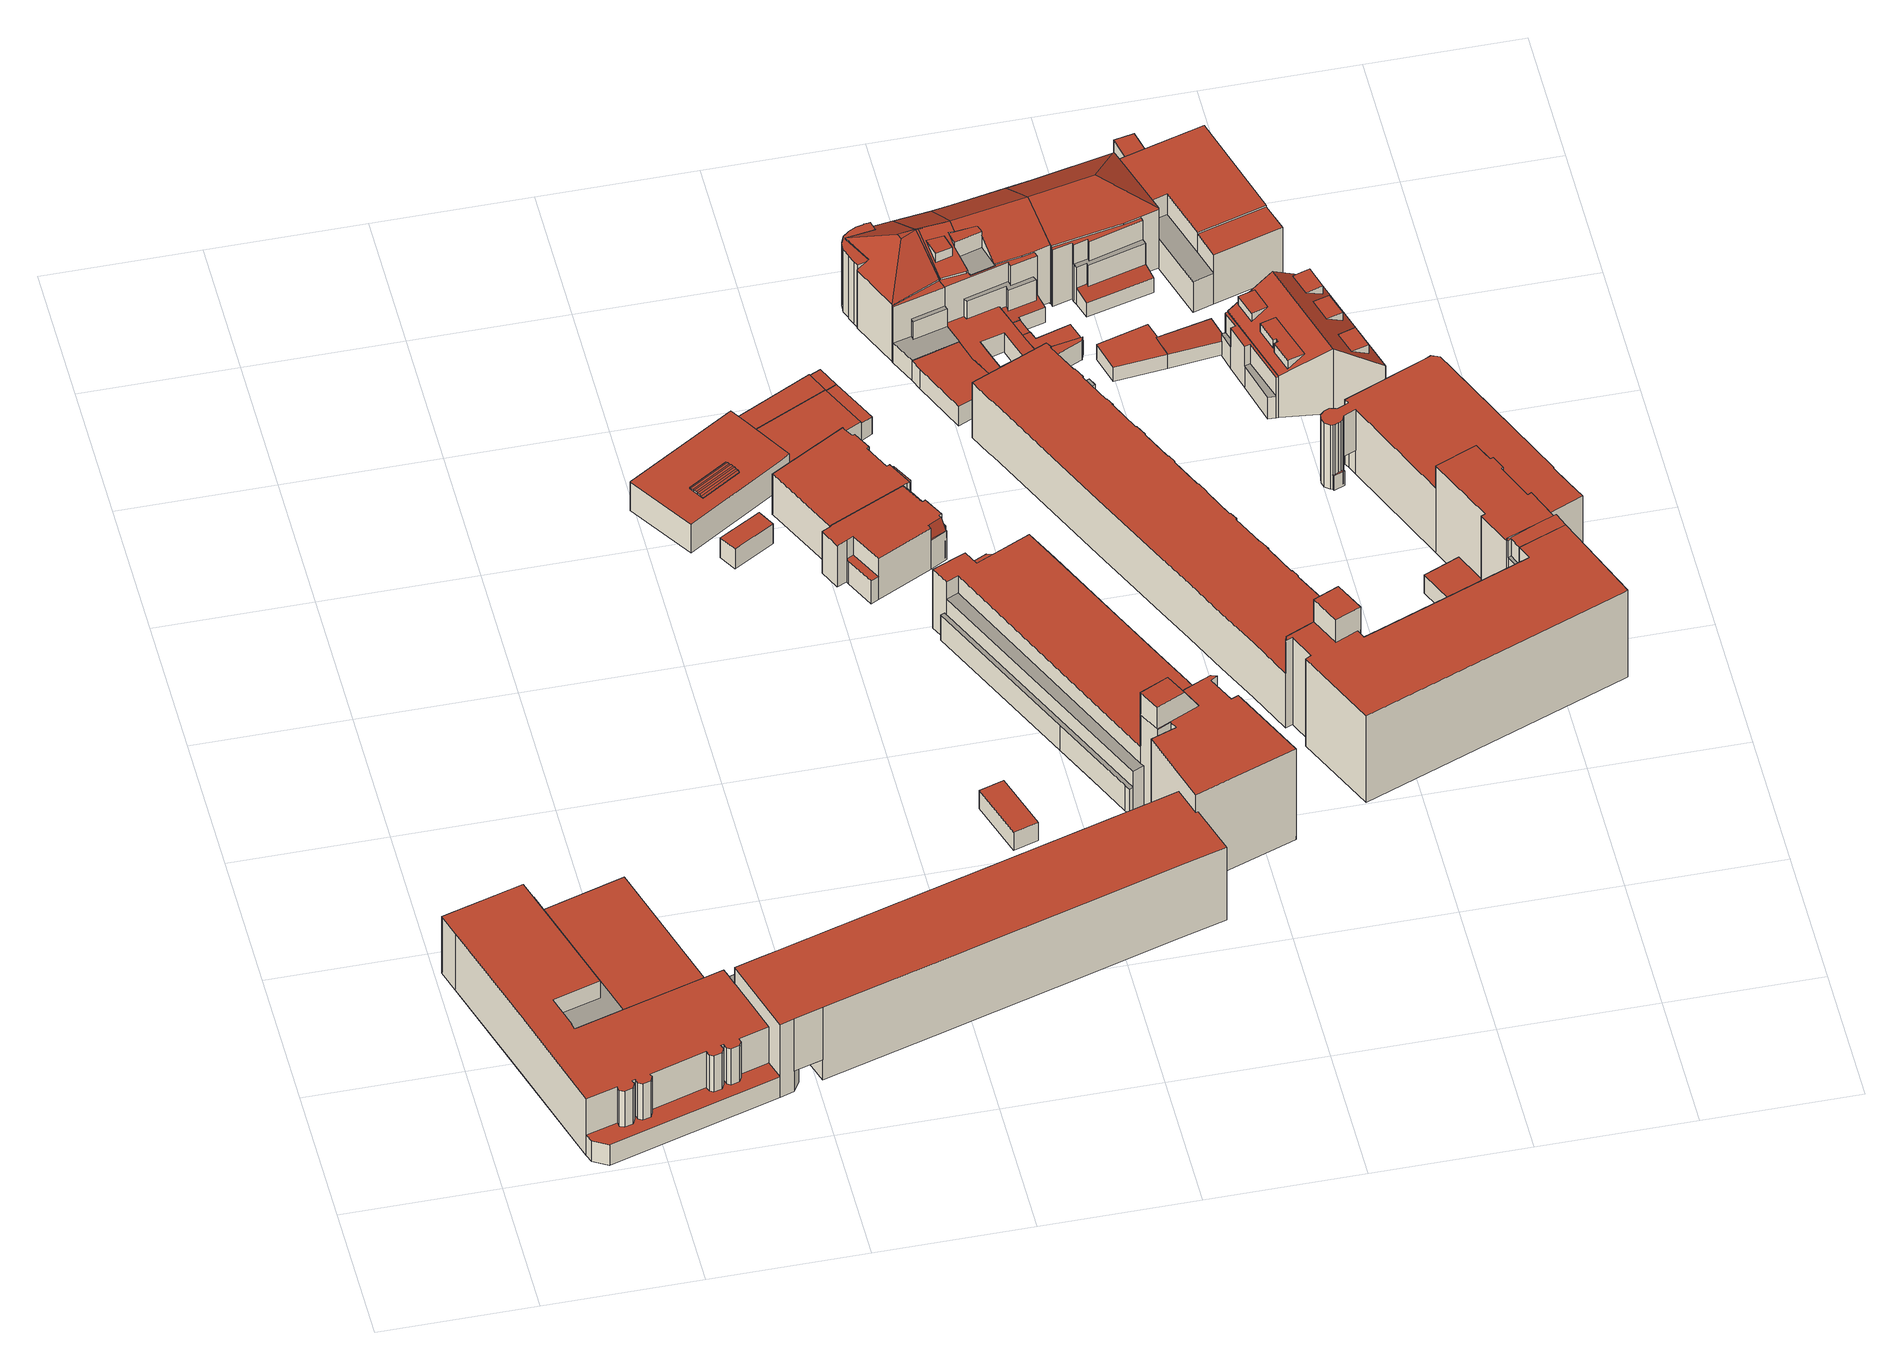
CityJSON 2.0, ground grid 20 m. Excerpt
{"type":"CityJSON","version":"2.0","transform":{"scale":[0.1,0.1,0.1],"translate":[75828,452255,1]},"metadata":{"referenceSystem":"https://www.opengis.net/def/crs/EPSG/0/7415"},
"CityObjects":{
"building1":{"type":"Building","attributes":{"Volume":22670.43,"Dakoppervlakte":2106,"Muuroppervlakte":4465.11,"Vloeroppervlakte":2370.93,"hoogte_Z_max_in_m_NAP":20.14,"GEB_DOEL":"winkelfunctie - woonfunctie","dateOfConstruction":"1984-01-01","measuredHeight":18.71},"geometry":[{"type":"MultiSurface","lod":"2","boundaries":[[[0,1,2,3,4,5,6,7,8,9,10,11]],[[12,13,14,15,16,17,18,19,20,21,22,23,24,25,26,27,28,29,30,31,32,33,34,35,36,37,38,39,40,41,42,43,44]],[[45,46,47,48,49]],[[50,51,52,53,54,55,56,57,58,59]],[[60,61,62,63,64,65]],[[66,67,68,69,70]],[[71,72,73,74,75,76,77,78,79]],[[80,81,82,83,84,85,86,87]],[[88,89,90,91,92,93,94,95,96,97,98,99]],[[100,101,102,103,104,105,106,107,108,109,110,111,112,113]],[[114,115,116,117,118,119,120,121,122,123,124,125,126,127,128,129,130,131,132,133,87,134,135,136,137,138,139,140,141,142,143,144,145,146,147,148,149,150]],[[151,152,153,154,155,156,157,158,159,160,161,162,163,164,165,166,167,168,169,170,171,172,173,174,175,176,177,178,179,180]],[[181,63,62,61]],[[182,183,184,185,186,187,188,189,190,191,192,193,194,195]],[[196,197,198,199,200,201,202]],[[203,204,205,206,207,208,209,210,211,212,213,214,215,216,217,218]],[[219,220,221,222]],[[223,224,222,221]],[[48,47,101,100]],[[103,102,101,47,32,31,30,29,28,27,106,105,104]],[[26,107,106,27]],[[225,7,48,100,113,168]],[[141,140,57,1,0]],[[141,0,11,142]],[[144,143,142,11,226,227,10,164,145]],[[164,10,9,165]],[[165,9,8,166]],[[228,225,168,167,166,8]],[[163,146,145,164]],[[146,163,162,147]],[[147,162,161,148]],[[161,160,149,148]],[[149,160,159,150]],[[150,159,158,114]],[[158,157,115,114]],[[115,157,156,116]],[[116,156,155,117]],[[155,154,118,117]],[[118,154,153,119]],[[152,120,119,153]],[[151,121,120,152]],[[121,151,180,122]],[[122,180,179,123]],[[123,179,178,124]],[[124,178,177,125]],[[125,177,176,126]],[[176,175,127,126]],[[127,175,174,128]],[[174,173,129,128]],[[173,172,130,129]],[[130,172,171,131]],[[170,132,131,171]],[[169,133,132,170]],[[61,3,2,181]],[[2,229,63,181]],[[57,56,64,230,1]],[[54,53,231,232,60]],[[229,230,64,63]],[[3,61,60,232]],[[55,54,60,65]],[[65,64,56,55]],[[135,134,53,52]],[[135,52,51,136]],[[136,51,50,137]],[[137,50,59,138]],[[139,138,59,58]],[[140,139,58,57]],[[13,184,183,199,14]],[[201,19,18,202]],[[196,202,18,17]],[[16,197,196,17]],[[15,198,197,16]],[[15,14,199,198]],[[182,195,201,200]],[[182,200,199,183]],[[210,209,208,25,24,23]],[[211,210,23,22]],[[22,21,212,211]],[[213,212,21,20]],[[214,213,20,233,189]],[[204,203,38,37]],[[37,36,205,204]],[[36,35,206,205]],[[68,67,75,41,40]],[[234,219,222,224,216]],[[219,234,218,220]],[[12,44,78,77]],[[79,235,236,237,72,71]],[[75,74,42,41]],[[72,237,43,42,74,73]],[[78,44,235,79]],[[66,76,75,67]],[[218,234,187,69,68,40,39,38,203]],[[217,223,221,220,218]],[[223,217,216,224]],[[34,238,92,91]],[[238,239,93,92]],[[239,240,94,93]],[[240,241,95,94]],[[95,241,33,46,96]],[[46,45,97,96]],[[5,4,98,97,45]],[[99,86,85,84,83,90,89,88]],[[66,185,184,13,12,77,76]],[[185,66,70,186]],[[186,70,69,187]],[[214,189,188,215]],[[188,187,234,216,215]],[[80,87,112,111,110,109,82,81]],[[87,133,169,168,113,112]],[[108,107,26,25,208,207]],[[109,108,207,206,35,34,91,90,83,82]],[[86,99,98,4,231,53,134,87]],[[45,49,6,5]],[[46,33,32,47]],[[49,48,7,6]],[[189,233,242,19,201,195,194,193]]],"semantics":{"surfaces":[{"type":"GroundSurface"},{"type":"OuterCeilingSurface"},{"type":"OuterFloorSurface"},{"type":"RoofSurface"},{"type":"WallSurface"}],"values":[0,0,1,2,2,2,2,2,2,3,3,3,3,3,3,3,3,3,4,4,4,4,4,4,4,4,4,4,4,4,4,4,4,4,4,4,4,4,4,4,4,4,4,4,4,4,4,4,4,4,4,4,4,4,4,4,4,4,4,4,4,4,4,4,4,4,4,4,4,4,4,4,4,4,4,4,4,4,4,4,4,4,4,4,4,4,4,4,4,4,4,4,4,4,4,4,4,4,4,4,4,4,4,4,4,4,4,4,4,4,4,4,4,4,4,4,4]}}]},
"building2":{"type":"Building","attributes":{"Volume":49.92,"Dakoppervlakte":15.51,"Muuroppervlakte":56,"Vloeroppervlakte":15.51,"hoogte_Z_max_in_m_NAP":4.57,"GEB_DOEL":"onbekend","dateOfConstruction":"1938-01-01","measuredHeight":3.22},"geometry":[{"type":"Solid","lod":"2","boundaries":[[[[243,244,245,246]],[[247,248,249,250]],[[245,248,247,246]],[[245,244,249,248]],[[243,250,249,244]],[[247,250,243,246]]]],"semantics":{"surfaces":[{"type":"GroundSurface"},{"type":"RoofSurface"},{"type":"WallSurface"}],"values":[[0,1,2,2,2,2]]}}]},
"building3":{"type":"Building","attributes":{"Volume":795.95,"Dakoppervlakte":166.27,"Muuroppervlakte":256.08,"Vloeroppervlakte":165.94,"hoogte_Z_max_in_m_NAP":7.2,"GEB_DOEL":"industriefunctie","dateOfConstruction":"1925-01-01","measuredHeight":5.09},"geometry":[{"type":"MultiSurface","lod":"2","boundaries":[[[251,252,253,254,255,256,257,258]],[[259,260,261,262,263,264,265,266],[267,268,269,270,271]],[[272,273,274,275]],[[275,274,276,277]],[[278,279,280,281]],[[279,282,283,280]],[[284,283,282,285]],[[285,273,272,284]],[[286,287,277,276]],[[287,286,288,289]],[[259,266,265,253,252,251]],[[263,262,261,257,256,255]],[[288,286,276,274,268,267]],[[288,267,271,289]],[[272,275,277,287,289,271,270,281,280,283,284]],[[281,270,269,278]],[[285,282,279,278,269,268,274,273]],[[255,254,253,265,263]],[[259,251,258,257,261,260]]],"semantics":{"surfaces":[{"type":"GroundSurface"},{"type":"RoofSurface"},{"type":"WallSurface"}],"values":[0,1,1,1,1,1,1,1,1,1,2,2,2,2,2,2,2,2,2]}}]},
"building4":{"type":"Building","attributes":{"Volume":80.49,"Dakoppervlakte":27.13,"Muuroppervlakte":67.93,"Vloeroppervlakte":27.13,"hoogte_Z_max_in_m_NAP":4.58,"GEB_DOEL":"onbekend","dateOfConstruction":"1984-01-01","measuredHeight":2.97},"geometry":[{"type":"Solid","lod":"2","boundaries":[[[[290,291,292,293]],[[294,295,296,297]],[[291,297,296,292]],[[291,290,294,297]],[[293,295,294,290]],[[293,292,296,295]]]],"semantics":{"surfaces":[{"type":"GroundSurface"},{"type":"RoofSurface"},{"type":"WallSurface"}],"values":[[0,1,2,2,2,2]]}}]},
"building5":{"type":"Building","attributes":{"Volume":916.66,"Dakoppervlakte":135.91,"Muuroppervlakte":329.82,"Vloeroppervlakte":135.91,"hoogte_Z_max_in_m_NAP":8.94,"GEB_DOEL":"woonfunctie","dateOfConstruction":"1938-01-01","measuredHeight":6.77},"geometry":[{"type":"Solid","lod":"2","boundaries":[[[[298,299,300,301,302,303,304,305,306,307,308,309,310,311,312,313,314,315]],[[316,317,318,319,320,321,322,323,324,325,326,327,328,329]],[[330,331,332,333]],[[334,335,336,337]],[[309,326,325,310]],[[309,308,327,326]],[[308,307,337,328,327]],[[304,303,316,329,336]],[[316,303,302,317]],[[298,315,320,319,332]],[[320,315,314,313,322,321]],[[312,323,322,313]],[[325,324,323,312,311,310]],[[301,300,330,333]],[[299,331,330,300]],[[298,332,331,299]],[[318,333,332,319]],[[307,306,334,337]],[[334,306,305,335]],[[305,304,336,335]],[[328,337,336,329]],[[302,301,333,318,317]]]],"semantics":{"surfaces":[{"type":"GroundSurface"},{"type":"RoofSurface"},{"type":"WallSurface"}],"values":[[0,1,1,1,2,2,2,2,2,2,2,2,2,2,2,2,2,2,2,2,2,2]]}}]},
"building6":{"type":"Building","attributes":{"Volume":628.9,"Dakoppervlakte":98.82,"Muuroppervlakte":277.23,"Vloeroppervlakte":95.41,"hoogte_Z_max_in_m_NAP":8.94,"GEB_DOEL":"woonfunctie","dateOfConstruction":"1938-01-01","measuredHeight":6.9},"geometry":[{"type":"Solid","lod":"2","boundaries":[[[[338,339,340,341,342,343,344,345,346,347,348,349,350,351,352,353]],[[354,355,356,357,358,359,360,361]],[[362,363,364,325,365,366,367,368,369,370,371,372,373,374,375]],[[373,372,376,377]],[[378,374,373,377]],[[379,380,381,378,377,376,382]],[[364,363,383,384,385]],[[386,387,388,389,390]],[[350,325,364,351]],[[350,349,365,325]],[[365,349,348,366]],[[366,348,347,367]],[[347,346,389,368,367]],[[370,387,343,342,382,371]],[[356,340,339,357]],[[339,338,358,357]],[[358,338,353,359]],[[356,355,380,379,341,340]],[[355,354,381,380]],[[351,364,385,352]],[[385,384,360,359,353,352]],[[382,376,372,371]],[[378,381,375,374]],[[354,361,383,362,375,381]],[[362,383,363]],[[360,384,383,361]],[[389,346,345,390]],[[345,344,386,390]],[[343,387,386,344]],[[389,388,369,368]],[[369,388,387,370]],[[342,341,379,382]]]],"semantics":{"surfaces":[{"type":"GroundSurface"},{"type":"OuterFloorSurface"},{"type":"RoofSurface"},{"type":"WallSurface"}],"values":[[0,1,2,2,2,2,2,2,3,3,3,3,3,3,3,3,3,3,3,3,3,3,3,3,3,3,3,3,3,3,3,3]]}}]},
"building7":{"type":"Building","attributes":{"Volume":126.57,"Dakoppervlakte":40.74,"Muuroppervlakte":103,"hoogte_Z_max_in_m_NAP":5.23,"measuredHeight":3.13},"geometry":[{"type":"Solid","lod":"2","boundaries":[[[[391,392,258,257,393,394]],[[395,396,397,398]],[[399,400,401,402]],[[398,257,258,395]],[[395,258,392,402,396]],[[257,398,397,401,393]],[[391,394,400,399]],[[394,393,401,400]],[[399,402,392,391]],[[396,402,401,397]]]],"semantics":{"surfaces":[{"type":"GroundSurface"},{"type":"RoofSurface"},{"type":"WallSurface"}],"values":[[0,1,1,2,2,2,2,2,2,2]]}}]},
"building8":{"type":"Building","attributes":{"Volume":281.45,"Dakoppervlakte":90.34,"Muuroppervlakte":124.88,"hoogte_Z_max_in_m_NAP":5.23,"measuredHeight":3.14},"geometry":[{"type":"Solid","lod":"2","boundaries":[[[[403,404,251,258,392,391,405,406]],[[396,395,407,408,409,410]],[[402,411,412,399]],[[411,410,409,408,404,403,406]],[[392,258,395,396,402]],[[395,258,251,407]],[[251,404,408,407]],[[412,405,391,399]],[[391,392,402,399]],[[412,411,406,405]],[[410,411,402,396]]]],"semantics":{"surfaces":[{"type":"GroundSurface"},{"type":"RoofSurface"},{"type":"WallSurface"}],"values":[[0,1,1,2,2,2,2,2,2,2,2]]}}]},
"building9":{"type":"Building","attributes":{"Volume":1331.15,"Dakoppervlakte":182.22,"Muuroppervlakte":553.4,"Vloeroppervlakte":191.98,"hoogte_Z_max_in_m_NAP":14.95,"GEB_DOEL":"bijeenkomstfunctie - winkelfunctie - woonfunctie","dateOfConstruction":"1933-01-01","measuredHeight":12.92},"geometry":[{"type":"Solid","lod":"2","boundaries":[[[[413,414,415,416,417,418,419,420,421,422,423,424,425,426,427,428,429,430,431,432,433,434,435,436,437,438,439,440,441,442,443,444,445,446,447,448,449]],[[450,451,452,453,454,455]],[[456,457,458,459]],[[460,461,462,463,464,465,466,467,468,469,470,471,472]],[[473,474,475,476,477,478,479,480]],[[481,482,483,484,485]],[[480,486,487,488,489,483,482,473]],[[482,481,490,473]],[[491,487,492,493,494,478,495,496,497,498,499,500,501,502,503,504,505,506]],[[507,508,509,510]],[[470,429,428,471]],[[428,427,472,471]],[[461,460,439,438]],[[438,437,462,461]],[[464,463,462,437,436,435]],[[432,467,466,465,464,435,434,433]],[[431,468,467,432]],[[431,430,469,468]],[[470,469,430,429]],[[484,483,442,441,507]],[[485,510,424,423,481]],[[474,422,421,475]],[[475,421,420,419,477,476]],[[443,489,488,444]],[[443,442,483,489]],[[423,422,474,490,481]],[[473,490,474]],[[419,418,496,495,477]],[[496,418,417,497]],[[497,417,416,498]],[[415,414,500,499]],[[414,413,501,500]],[[449,502,501,413]],[[502,449,448,503]],[[448,447,504,503]],[[504,447,446,505]],[[446,445,506,505]],[[445,444,488,491,506]],[[494,479,478]],[[479,494,493,480]],[[480,493,492,486]],[[486,492,487]],[[488,487,491]],[[477,495,478]],[[440,439,460,450,455]],[[451,472,427,426,425,511,452]],[[509,458,511,425,424,510]],[[508,507,441,440,455]],[[452,511,458,457]],[[459,454,453,456]],[[456,453,452,457]],[[509,508,455,454,459,458]],[[484,507,510,485]],[[460,472,451,450]],[[416,415,499,498]]]],"semantics":{"surfaces":[{"type":"GroundSurface"},{"type":"OuterFloorSurface"},{"type":"RoofSurface"},{"type":"WallSurface"}],"values":[[0,1,1,2,2,2,2,2,2,2,3,3,3,3,3,3,3,3,3,3,3,3,3,3,3,3,3,3,3,3,3,3,3,3,3,3,3,3,3,3,3,3,3,3,3,3,3,3,3,3,3,3,3,3,3]]}}]},
"building10":{"type":"Building","attributes":{"Volume":2124.62,"Dakoppervlakte":253.97,"Muuroppervlakte":698.05,"Vloeroppervlakte":267.15,"hoogte_Z_max_in_m_NAP":14.95,"GEB_DOEL":"woonfunctie","dateOfConstruction":"1933-01-01","measuredHeight":13},"children":["building10-1"],"geometry":[{"type":"Solid","lod":"2","boundaries":[[[[512,430,429,513,428,425,424,423,422,421,514,515,516,517,518,519,520,521,522,523,524,525,526,527,431],[528,529,530,531,532,533]],[[534,535,536,537,538,539,540,541]],[[542,543,475,474,544]],[[542,545,546,547,548,549,550,551,552]],[[542,552,553,554,543]],[[555,470,469,556,557,558,559,560,561,562,471],[563,564,565,566,567,568]],[[569,570,571,572,573,574,575]],[[576,490,481]],[[577,578,545,542,576,579,580,581,582],[583,584,585,586]],[[485,579,576,481]],[[587,588,577,589,590,546]],[[591,592,593,594,595,596,597,598,599,600]],[[601,602,603,604]],[[510,509,605,606,607,608,609,610,611,612,613,614,615,616]],[[617,618,619,620,621,622]],[[475,543,514,421]],[[421,422,474,475]],[[519,518,551,550,609]],[[553,552,551,518,517,516]],[[515,554,553,516]],[[543,554,515,514]],[[470,429,430,469]],[[430,512,575,556,469]],[[562,425,428,471]],[[555,471,428,513,429,470]],[[565,564,563,532,531,530]],[[530,529,566,565]],[[533,568,567,566,529,528]],[[532,563,568,533]],[[572,571,526,525]],[[573,572,525,524,604]],[[569,575,512,431]],[[569,431,527,570]],[[570,527,526,571]],[[485,481,423,424,510]],[[490,474,422,423,481]],[[589,582,620,619,547,590]],[[523,522,596,595,601]],[[522,521,597,596]],[[598,597,521,520]],[[604,524,523,601]],[[602,601,595,594]],[[510,424,425,562,509]],[[606,539,538,607]],[[600,536,535,591]],[[536,600,599,537]],[[535,534,592,591]],[[598,608,607,538,537,599]],[[617,612,611,618]],[[617,622,613,612]],[[485,510,616,579]],[[580,579,616,615]],[[615,614,621,581,580]],[[582,581,621,620]],[[588,578,577]],[[588,587,545,578]],[[614,613,622,621]],[[582,589,577]],[[603,574,573,604]],[[594,593,558,557,556,575,574,603,602]],[[605,509,562,561,560,540,539,606]],[[540,560,559,541]],[[534,541,559,558,593,592]],[[545,587,546]],[[548,547,619,618]],[[549,548,618,611,610]],[[550,549,610,609]],[[576,542,544,474,490]],[[547,546,590]],[[520,519,609,608,598]],[[623,583,586,624]],[[584,623,624,585]],[[584,583,623]],[[624,586,585]]]],"semantics":{"surfaces":[{"type":"GroundSurface"},{"type":"OuterFloorSurface"},{"type":"RoofSurface"},{"type":"WallSurface"}],"values":[[0,1,2,2,2,2,2,2,2,2,2,2,2,2,1,3,3,3,3,3,3,3,3,3,3,3,3,3,3,3,3,3,3,3,3,3,3,3,3,3,3,3,3,3,3,3,3,3,3,3,3,3,3,3,3,3,3,3,3,3,3,3,3,3,3,3,3,3,3,3,2,3,3,3]]}}]},
"building10-1":{"type":"BuildingInstallation","attributes":{"relationToConstruction":"outside"},"parents":["building10"],"geometry":[{"type":"MultiSurface","lod":"2","boundaries":[[[623,583,586,624]],[[584,623,624,585]],[[584,583,623]],[[624,586,585]]],"semantics":{"surfaces":[{"type":"RoofSurface"},{"type":"WallSurface"}],"values":[0,1,1,1]}}]},
"building11":{"type":"Building","attributes":{"Volume":14029.34,"Dakoppervlakte":1128.55,"Muuroppervlakte":2915.26,"Vloeroppervlakte":1302.16,"hoogte_Z_max_in_m_NAP":20.25,"GEB_DOEL":"bijeenkomstfunctie,winkelfunctie - winkelfunctie - woonfunctie","dateOfConstruction":"1984-01-01","measuredHeight":18.29},"geometry":[{"type":"MultiSurface","lod":"2","boundaries":[[[625,626,627,628,629,630,631,632,633,634,635,636,637,638,639,640,641,642,643,644,645,646,647,648,649,650,651,652,653,654,655,656,657,658,659,660,661,662,663,664,665,666]],[[667,668,669,670,671,672,673]],[[674,675,676,677]],[[678,679,680,681,682,683,684,685,686,687,688,689,690,691,692,693,694,695,696,697,698,699,700,701,702,703,704,705,706,707,708,709,710,711,712,713,714,715,716,717,718,719,720,721,722,723,724,725,726,727,728]],[[729,730,731,732]],[[733,734,735,736,737,738,739,740,741,742,743]],[[744,745,746,747,748,749,750,751,752,753,754,755,756,757,758,759,760,761,762,763,764,765,766,767,768,769,770,771,772,773,774,775,776,777,778,779,780,781,782,783,784,785,786,787,788,789,790,791,792,793,794,795,796,797,798]],[[799,800,801,802,803,804,805,806,807,808,809,810,811,812,813,814,815]],[[816,817,818,819]],[[820,821,822,823]],[[775,774,710,629,628]],[[811,647,646,812]],[[661,660,801,800,784]],[[660,659,802,801]],[[659,658,803,802]],[[803,658,657,804]],[[806,805,804,657,656,655]],[[806,655,654,807]],[[654,653,673,808,807]],[[648,647,811,810,671]],[[653,652,667,673]],[[652,651,675,668,667]],[[671,670,677,649,648]],[[676,675,651,650]],[[649,677,676,650]],[[668,675,674,669]],[[670,669,674,677]],[[808,673,672,809]],[[810,809,672,671]],[[710,709,818,630,629]],[[644,643,742,702,701]],[[707,706,738,634,633,731]],[[632,631,817,816,732]],[[630,818,817,631]],[[731,633,632,732]],[[816,819,729,732]],[[731,730,708,707]],[[818,709,708,730,729,819]],[[814,823,822,824]],[[820,813,812,646,645,825,821]],[[821,825,824,822]],[[742,643,642,743]],[[743,642,641,733]],[[733,641,640,734]],[[826,736,638,637,636,635,737,827]],[[737,635,634,738]],[[734,640,639,638,736,735]],[[702,742,741,703]],[[704,740,739,705]],[[706,705,739,738]],[[814,813,820,823]],[[788,700,699,789]],[[789,699,698,790]],[[791,790,698,697]],[[697,696,792,791]],[[696,695,793,792]],[[793,695,694,794]],[[794,694,693,795]],[[796,795,693,692]],[[692,691,797,796]],[[797,691,690,798]],[[798,690,689,744]],[[689,688,745,744]],[[745,688,687,746]],[[687,686,747,746]],[[747,686,685,748]],[[685,684,749,748]],[[683,750,749,684]],[[683,682,751,750]],[[751,682,681,752]],[[752,681,680,753]],[[753,680,679,754]],[[679,678,755,754]],[[728,756,755,678]],[[728,727,757,756]],[[757,727,726,758]],[[758,726,725,759]],[[725,724,760,759]],[[760,724,723,761]],[[761,723,722,762]],[[762,722,721,763]],[[763,721,720,764]],[[720,719,765,764]],[[718,766,765,719]],[[718,717,767,766]],[[767,717,716,768]],[[769,768,716,715]],[[715,714,770,769]],[[771,770,714,713]],[[713,712,772,771]],[[773,772,712,711]],[[710,774,773,711]],[[785,799,815,786]],[[784,800,799,785]],[[701,700,788,787,824,825,645,644]],[[786,815,814,824,787]],[[703,741,740,704]],[[782,781,780,779,778,777,776,775,628,627,626,625,666,665,664,663,662,661,784,783]]],"semantics":{"surfaces":[{"type":"GroundSurface"},{"type":"OuterFloorSurface"},{"type":"RoofSurface"},{"type":"WallSurface"}],"values":[0,1,1,1,1,1,2,2,2,2,3,3,3,3,3,3,3,3,3,3,3,3,3,3,3,3,3,3,3,3,3,3,3,3,3,3,3,3,3,3,3,3,3,3,3,3,3,3,3,3,3,3,3,3,3,3,3,3,3,3,3,3,3,3,3,3,3,3,3,3,3,3,3,3,3,3,3,3,3,3,3,3,3,3,3,3,3,3,3,3,3,3,3,3,3,3,3,3]}}]},
"building12":{"type":"Building","attributes":{"Volume":1876.51,"Dakoppervlakte":209.27,"Muuroppervlakte":533.03,"Vloeroppervlakte":187.53,"hoogte_Z_max_in_m_NAP":14.96,"GEB_DOEL":"woonfunctie","dateOfConstruction":"1933-01-01","measuredHeight":13.04},"geometry":[{"type":"Solid","lod":"2","boundaries":[[[[828,829,830,831,832,833,834,835,836,837,838,839,840,841,842,843,844,845,846]],[[847,848,849,850,851,852,853,854]],[[855,856,857,858,859]],[[860,861,857,856,552,551,862,863]],[[553,552,856,855,864]],[[865,866,867,868,869,870]],[[871,872,873,874,875,876,877,878,879]],[[833,832,864,855]],[[832,831,553,864]],[[551,552,553,831,830,829]],[[829,828,878,862,551]],[[860,876,838,837,861]],[[861,837,836,835,858,857]],[[858,835,834,859]],[[833,855,859,834]],[[842,841,866,865]],[[870,843,842,865]],[[845,844,847,872,871]],[[876,875,852,839,838]],[[828,846,879,878]],[[845,871,879,846]],[[851,867,840,839,852]],[[848,847,844,843,870]],[[854,873,872,847]],[[873,854,853,874]],[[875,874,853,852]],[[849,848,870,869]],[[869,868,850,849]],[[868,867,851,850]],[[863,862,878,877]],[[860,863,877,876]],[[866,841,840,867]]]],"semantics":{"surfaces":[{"type":"GroundSurface"},{"type":"OuterFloorSurface"},{"type":"RoofSurface"},{"type":"WallSurface"}],"values":[[0,1,2,2,2,2,2,3,3,3,3,3,3,3,3,3,3,3,3,3,3,3,3,3,3,3,3,3,3,3,3,3]]}}]},
"building13":{"type":"Building","attributes":{"Volume":134.7,"Dakoppervlakte":56.39,"Muuroppervlakte":91.85,"Vloeroppervlakte":56.26,"hoogte_Z_max_in_m_NAP":4.44,"GEB_DOEL":"onbekend","dateOfConstruction":"1933-01-01","measuredHeight":2.54},"geometry":[{"type":"Solid","lod":"2","boundaries":[[[[880,881,882,883,884,885,886,887]],[[888,889,890,891,892,893]],[[890,894,895,896,897,898]],[[888,881,880,889]],[[892,883,882,893]],[[888,893,882,881]],[[887,886,894,890]],[[886,885,895,894]],[[895,885,884,896]],[[884,883,897,896]],[[883,892,897]],[[891,898,897,892]],[[898,891,890]],[[880,887,890,889]]]],"semantics":{"surfaces":[{"type":"GroundSurface"},{"type":"RoofSurface"},{"type":"WallSurface"}],"values":[[0,1,1,2,2,2,2,2,2,2,2,2,2,2]]}}]},
"building14":{"type":"Building","attributes":{"Volume":25.32,"Dakoppervlakte":9.2,"Muuroppervlakte":33.73,"Vloeroppervlakte":9.2,"hoogte_Z_max_in_m_NAP":4.45,"GEB_DOEL":"winkelfunctie","dateOfConstruction":"2006-01-01","measuredHeight":2.75},"geometry":[{"type":"Solid","lod":"2","boundaries":[[[[899,900,901,902]],[[903,904,905,906]],[[899,902,906,905]],[[901,903,906,902]],[[900,904,903,901]],[[900,899,905,904]]]],"semantics":{"surfaces":[{"type":"GroundSurface"},{"type":"RoofSurface"},{"type":"WallSurface"}],"values":[[0,1,2,2,2,2]]}}]},
"building15":{"type":"Building","attributes":{"Volume":1622.03,"Dakoppervlakte":157.96,"Muuroppervlakte":434.19,"Vloeroppervlakte":185.02,"hoogte_Z_max_in_m_NAP":12.51,"GEB_DOEL":"industriefunctie - woonfunctie","dateOfConstruction":"1933-01-01","measuredHeight":10.68},"children":["building15-1","building15-2","building15-3","building15-4","building15-5"],"geometry":[{"type":"Solid","lod":"2","boundaries":[[[[907,908,909,910,911,912,913,914,915,916,917,918,919]],[[920,921,922,923],[924,925,926,927],[928,929,930,931],[932,933,934,935]],[[923,922,936,937],[938,939,940,941,942,943,944,945,946],[947,948,949,950]],[[951,952,953,954,955,956,957,958,959]],[[960,961,962,963]],[[964,965,966,967]],[[911,910,923,937,952]],[[957,965,915,914,962,958]],[[952,951,960,912,911]],[[918,917,967,955,954]],[[965,964,916,915]],[[964,967,917,916]],[[956,966,965,957]],[[953,936,922,921,908,907,919]],[[962,914,913,963]],[[912,960,963,913]],[[962,961,959,958]],[[959,961,960,951]],[[936,953,952,937]],[[920,909,908,921]],[[910,909,920,923]],[[956,955,967,966]],[[953,919,918,954]],[[925,924,968,969]],[[968,924,927]],[[968,927,926,969]],[[969,926,925]],[[928,931,970,971]],[[970,930,929,971]],[[929,928,971]],[[970,931,930]],[[972,933,932,973]],[[973,935,934,972]],[[934,933,972]],[[973,932,935]],[[974,946,945,944,975,976,977,978,979]],[[977,941,940,978]],[[939,979,978,940]],[[979,939,938,974]],[[974,938,946]],[[944,943,975]],[[975,943,942,976]],[[977,976,942,941]],[[947,950,980,981]],[[950,949,980]],[[981,980,949,948]],[[981,948,947]]]],"semantics":{"surfaces":[{"type":"GroundSurface"},{"type":"RoofSurface"},{"type":"OuterFloorSurface"},{"type":"WallSurface"}],"values":[[0,1,1,1,2,2,3,3,3,3,3,3,3,3,3,3,3,3,3,3,3,3,3,1,3,3,3,1,3,3,3,1,3,3,3,1,3,3,3,3,3,3,3,1,3,3,3]]}}]},
"building15-1":{"type":"BuildingInstallation","attributes":{"relationToConstruction":"outside"},"parents":["building15"],"geometry":[{"type":"MultiSurface","lod":"2","boundaries":[[[925,924,968,969]],[[968,924,927]],[[968,927,926,969]],[[969,926,925]]],"semantics":{"surfaces":[{"type":"RoofSurface"},{"type":"WallSurface"}],"values":[0,1,1,1]}}]},
"building15-2":{"type":"BuildingInstallation","attributes":{"relationToConstruction":"outside"},"parents":["building15"],"geometry":[{"type":"MultiSurface","lod":"2","boundaries":[[[928,931,970,971]],[[970,930,929,971]],[[929,928,971]],[[970,931,930]]],"semantics":{"surfaces":[{"type":"RoofSurface"},{"type":"WallSurface"}],"values":[0,1,1,1]}}]},
"building15-3":{"type":"BuildingInstallation","attributes":{"relationToConstruction":"outside"},"parents":["building15"],"geometry":[{"type":"MultiSurface","lod":"2","boundaries":[[[972,933,932,973]],[[973,935,934,972]],[[934,933,972]],[[973,932,935]]],"semantics":{"surfaces":[{"type":"RoofSurface"},{"type":"WallSurface"}],"values":[0,1,1,1]}}]},
"building15-4":{"type":"BuildingInstallation","attributes":{"relationToConstruction":"outside"},"parents":["building15"],"geometry":[{"type":"MultiSurface","lod":"2","boundaries":[[[974,946,945,944,975,976,977,978,979]],[[977,941,940,978]],[[939,979,978,940]],[[979,939,938,974]],[[974,938,946]],[[944,943,975]],[[975,943,942,976]],[[977,976,942,941]]],"semantics":{"surfaces":[{"type":"RoofSurface"},{"type":"WallSurface"}],"values":[0,1,1,1,1,1,1,1]}}]},
"building15-5":{"type":"BuildingInstallation","attributes":{"relationToConstruction":"outside"},"parents":["building15"],"geometry":[{"type":"MultiSurface","lod":"2","boundaries":[[[947,950,980,981]],[[950,949,980]],[[981,980,949,948]],[[981,948,947]]],"semantics":{"surfaces":[{"type":"RoofSurface"},{"type":"WallSurface"}],"values":[0,1,1,1]}}]},
"building16":{"type":"Building","attributes":{"Volume":1831.46,"Dakoppervlakte":198.45,"Muuroppervlakte":525.48,"Vloeroppervlakte":229.34,"hoogte_Z_max_in_m_NAP":10.33,"GEB_DOEL":"industriefunctie - woonfunctie","dateOfConstruction":"1933-01-01","measuredHeight":8.5},"geometry":[{"type":"Solid","lod":"2","boundaries":[[[[982,983,984,985,986,987,988,989]],[[990,991,992,993,994,995]],[[996,997,998,999,1000,1001]],[[1002,1003,1004,1005]],[[987,1000,999,1003,988]],[[986,985,990,996,1001]],[[1002,1005,993,982,989]],[[1003,1002,989,988]],[[985,984,991,990]],[[984,983,992,991]],[[993,992,983,982]],[[1005,1004,994,993]],[[995,997,996,990]],[[998,997,995,994,1004]],[[999,998,1004,1003]],[[1000,987,986,1001]]]],"semantics":{"surfaces":[{"type":"GroundSurface"},{"type":"OuterFloorSurface"},{"type":"RoofSurface"},{"type":"WallSurface"}],"values":[[0,1,2,2,3,3,3,3,3,3,3,3,3,3,3,3]]}}]},
"building17":{"type":"Building","attributes":{"Volume":5270.44,"Dakoppervlakte":495.14,"Muuroppervlakte":1362.45,"Vloeroppervlakte":488.19,"hoogte_Z_max_in_m_NAP":16.52,"GEB_DOEL":"kantoorfunctie","dateOfConstruction":"1985-01-01","measuredHeight":14.74},"geometry":[{"type":"Solid","lod":"2","boundaries":[[[[1006,1007,1008,1009,1010,1011,1012,1013,1014,1015,1016,1017,1018,1019,1020,1021,1022,1023,1024,1025,1026,1027,1028]],[[1029,1030,1031,1032,1033,1034,1035,1036,1037,1038,1039,1040,1041,1042,1043]],[[1044,1045,1046,1047,1048,1049]],[[1050,1051,1052,1053,1054,1055]],[[667,673,1056,1057]],[[1058,1059,1060,1061,1062,1063,1064,1065,1066,1067,1068,1069,1070,1071,1072,1073,1074,1075,1076,1077,1078,1079,1080,1081,1082,1083,1084,1085,1086,1087,1088,1089,1090,1091]],[[1092,1093,1094]],[[1095,1096,1097,1098,1099,1100,1101]],[[1102,1103,1104,1105,1106,1107,1108,1109,1110,1111,1112,1113,1114]],[[808,807,1115,1116,1117,1118]],[[1119,1120,1121,1122,1123]],[[1124,1125,1126,1127,1128,1129]],[[1045,1044,1079,1078]],[[1035,1034,1080,1079,1044]],[[1080,1034,1033,1081]],[[1082,1081,1033,1032]],[[1032,1031,1083,1082]],[[1031,1030,1084,1083]],[[1085,1084,1030,1029]],[[1085,1029,1043,1086]],[[1043,1042,1099,1087,1086]],[[1091,1095,1039,1038,1047,1058]],[[1047,1046,1059,1058]],[[1046,1015,1014,1060,1059]],[[1024,1023,1070,1069]],[[1022,1071,1070,1023]],[[1022,1021,1072,1071]],[[1078,1077,1017,1016,1045]],[[1051,1093,1092,1052]],[[1051,1050,1094,1093]],[[1074,1092,1094,1075]],[[1042,1041,1100,1099]],[[1041,1040,1101,1100]],[[1101,1040,1039,1095]],[[1099,1098,1088,1087]],[[1098,1097,1089,1088]],[[1089,1097,1096,1090]],[[1060,1014,1013,1129,1128,1108,1107]],[[807,808,673,1006,1028]],[[1028,1027,1123,1115,807]],[[1009,1008,1057,1117,1116,1111]],[[1057,1008,1007,667]],[[1007,1006,673,667]],[[1057,1056,1118,1117]],[[808,1118,1056,673]],[[1123,1027,1026,1119]],[[1119,1026,1025,1120]],[[1116,1115,1123,1122,1112,1111]],[[1012,1011,1125,1124]],[[1125,1011,1010,1126]],[[1124,1129,1013,1012]],[[1109,1127,1126,1010,1009,1111,1110]],[[1109,1108,1128,1127]],[[1121,1120,1025,1024,1069,1068]],[[1067,1066,1114,1113]],[[1114,1066,1065,1102]],[[1065,1064,1103,1102]],[[1103,1064,1063,1104]],[[1104,1063,1062,1105]],[[1105,1062,1061,1106]],[[1060,1107,1106,1061]],[[1067,1113,1112,1122,1121,1068]],[[1046,1045,1016,1015]],[[1035,1044,1049,1036]],[[1049,1048,1037,1036]],[[1038,1037,1048,1047]],[[1055,1054,1019,1018]],[[1053,1020,1019,1054]],[[1053,1052,1092,1074,1073,1072,1021,1020]],[[1077,1076,1075,1094,1050,1055,1018,1017]],[[1096,1095,1091,1090]]]],"semantics":{"surfaces":[{"type":"GroundSurface"},{"type":"OuterCeilingSurface"},{"type":"OuterFloorSurface"},{"type":"RoofSurface"},{"type":"WallSurface"}],"values":[[0,0,1,1,2,3,3,3,3,3,3,3,4,4,4,4,4,4,4,4,4,4,4,4,4,4,4,4,4,4,4,4,4,4,4,4,4,4,4,4,4,4,4,4,4,4,4,4,4,4,4,4,4,4,4,4,4,4,4,4,4,4,4,4,4,4,4,4,4,4,4]]}}]}
},
"vertices":[
[9,365,4],[114,396,4],[245,435,4],[308,224,4],[315,200,4],[344,209,4],[379,95,4],[370,81,4],[131,9,4],[112,20,4],[108,31,4],[18,334,4],[709,777,4],[699,797,4],[743,816,4],[740,822,4],[751,853,4],[780,867,4],[810,856,4],[823,829,4],[975,497,4],[966,493,4],[983,457,4],[992,461,4],[995,455,4],[1039,359,4],[910,313,4],[930,247,4],[870,230,4],[747,193,4],[631,158,4],[576,142,4],[407,92,4],[369,216,4],[889,371,4],[876,413,4],[909,425,4],[905,435,4],[887,426,4],[887,428,4],[876,451,4],[862,445,4],[857,443,4],[855,447,4],[704,775,4],[344,209,38],[369,216,38],[407,92,38],[370,81,38],[379,95,38],[119,157,70],[118,157,70],[120,148,70],[313,205,70],[310,218,70],[192,184,70],[128,400,70],[114,396,70],[167,219,70],[106,201,70],[310,218,43],[308,224,43],[196,191,43],[133,401,43],[128,400,43],[192,184,43],[711,773,73],[862,445,73],[876,451,73],[873,456,73],[726,780,73],[827,508,46],[853,451,46],[855,447,46],[857,443,46],[862,445,46],[711,773,46],[709,777,46],[704,775,46],[801,565,46],[350,189,98],[375,196,98],[895,350,98],[891,364,98],[371,209,98],[346,202,98],[317,193,98],[321,180,98],[346,202,43],[371,209,43],[891,364,43],[889,371,43],[876,367,43],[833,354,43],[594,283,43],[481,250,43],[369,216,43],[344,209,43],[315,200,43],[317,193,43],[370,81,125],[407,92,125],[576,142,125],[631,158,125],[747,193,125],[870,230,125],[930,247,125],[910,313,125],[907,311,125],[895,350,125],[375,196,125],[350,189,125],[321,180,125],[352,75,125],[167,49,98],[171,50,98],[173,44,98],[178,41,98],[189,44,98],[192,51,98],[190,55,98],[263,77,98],[265,71,98],[270,68,98],[281,71,98],[284,77,98],[282,83,98],[286,84,98],[288,78,98],[293,75,98],[304,78,98],[307,84,98],[305,89,98],[344,101,98],[313,205,98],[120,148,98],[118,157,98],[119,157,98],[106,201,98],[167,219,98],[114,396,98],[9,365,98],[18,334,98],[20,328,98],[64,180,98],[108,31,98],[148,43,98],[149,37,98],[155,34,98],[166,37,98],[169,44,98],[263,77,38],[190,55,38],[192,51,38],[189,44,38],[178,41,38],[173,44,38],[171,50,38],[167,49,38],[169,44,38],[166,37,38],[155,34,38],[149,37,38],[148,43,38],[108,31,38],[112,20,38],[131,9,38],[181,24,38],[352,75,38],[344,101,38],[305,89,38],[307,84,38],[304,78,38],[293,75,38],[288,78,38],[286,84,38],[282,83,38],[284,77,38],[281,71,38],[270,68,38],[265,71,38],[245,435,43],[752,796,101],[743,816,101],[699,797,101],[711,773,101],[726,780,101],[873,456,101],[968,501,101],[975,498,101],[972,505,101],[946,562,101],[919,619,101],[894,674,101],[844,784,101],[823,829,101],[780,867,41],[751,853,41],[740,822,41],[743,816,41],[752,796,41],[823,829,41],[810,856,41],[887,426,155],[905,435,155],[909,425,155],[876,413,155],[907,311,155],[1039,359,155],[995,455,155],[992,461,155],[983,457,155],[966,493,155],[975,497,155],[975,498,155],[968,501,155],[929,483,155],[943,454,155],[887,428,155],[873,456,191],[887,428,191],[924,445,191],[910,474,191],[943,454,156],[929,483,156],[352,75,4],[20,328,4],[64,180,4],[181,24,4],[133,401,4],[128,400,4],[313,205,4],[310,218,4],[975,498,4],[873,456,155],[801,565,4],[827,508,4],[853,451,4],[876,367,4],[833,354,4],[594,283,4],[481,250,4],[972,505,4],
[494,945,3],[481,967,3],[535,998,3],[547,976,3],[547,976,36],[535,998,36],[481,967,36],[494,945,36],
[586,1063,11],[573,1054,11],[448,974,11],[423,1013,11],[393,1059,11],[395,1060,11],[535,1148,11],[550,1123,11],[586,1063,59],[550,1123,59],[535,1148,59],[395,1060,59],[393,1059,59],[423,1013,59],[448,974,59],[573,1054,59],[510,1065,59],[515,1058,59],[522,1045,59],[471,1013,59],[459,1033,59],[465,1023,62],[516,1055,62],[515,1058,62],[463,1025,62],[513,1060,61],[462,1028,61],[522,1045,60],[521,1048,61],[469,1015,61],[471,1013,60],[519,1050,61],[468,1018,61],[466,1020,62],[518,1053,62],[512,1063,61],[460,1030,61],[510,1065,60],[459,1033,60],
[710,413,6],[686,490,6],[718,500,6],[742,423,6],[710,413,36],[742,423,36],[718,500,36],[686,490,36],
[664,1058,12],[666,1059,12],[678,1035,12],[676,1034,12],[673,1032,12],[689,998,12],[693,1000,12],[699,1003,12],[713,976,12],[707,972,12],[710,966,12],[706,965,12],[602,916,12],[556,1013,12],[555,1015,12],[653,1072,12],[654,1069,12],[661,1057,12],[689,998,79],[673,1032,79],[676,1034,79],[664,1058,79],[661,1057,79],[654,1069,79],[653,1072,79],[555,1015,79],[556,1013,79],[602,916,79],[706,965,79],[710,966,79],[707,972,79],[693,1000,79],[678,1035,40],[666,1059,40],[664,1058,40],[676,1034,40],[713,976,72],[699,1003,72],[693,1000,72],[707,972,72],
[733,934,10],[742,916,10],[738,901,10],[739,898,10],[717,886,10],[646,851,10],[636,846,10],[617,885,10],[616,888,10],[603,882,10],[591,909,10],[603,915,10],[602,916,10],[701,962,10],[706,965,10],[719,939,10],[735,906,48],[735,907,48],[738,901,48],[742,916,48],[733,934,48],[719,939,48],[722,933,48],[721,933,48],[721,933,79],[717,931,79],[701,962,79],[603,915,79],[591,909,79],[603,882,79],[616,888,79],[625,893,79],[646,851,79],[717,886,79],[715,891,79],[733,901,79],[731,905,79],[735,906,79],[717,888,58],[738,898,58],[734,906,58],[739,898,58],[735,907,58],[735,906,58],[717,886,58],[721,933,72],[722,933,71],[706,965,71],[636,846,48],[646,851,48],[625,893,48],[616,888,48],[617,885,48],
[670,1182,11],[655,1174,11],[642,1203,11],[657,1210,11],[550,1123,42],[655,1174,42],[642,1203,42],[535,1148,42],[670,1182,40],[657,1210,40],[642,1203,40],[655,1174,40],
[683,1112,11],[588,1064,11],[699,1120,11],[684,1112,11],[586,1063,42],[588,1064,42],[683,1112,42],[684,1112,42],[684,1112,40],[699,1120,40],
[716,1348,10],[724,1355,10],[734,1360,10],[744,1362,10],[744,1363,10],[750,1363,10],[752,1364,10],[771,1367,10],[780,1368,10],[796,1316,10],[796,1315,10],[812,1262,10],[816,1250,10],[818,1244,10],[826,1217,10],[835,1186,10],[849,1157,10],[908,1181,10],[970,1193,10],[968,1187,10],[966,1186,10],[921,1165,10],[917,1164,10],[818,1119,10],[802,1112,10],[771,1183,10],[765,1198,10],[750,1231,10],[749,1233,10],[749,1234,10],[721,1297,10],[722,1298,10],[719,1305,10],[715,1315,10],[715,1316,10],[711,1327,10],[712,1338,10],[765,1198,43],[826,1217,43],[818,1244,43],[774,1232,43],[773,1237,43],[750,1231,43],[774,1232,72],[818,1244,72],[816,1250,72],[773,1237,72],[765,1198,42],[771,1183,42],[802,1112,42],[818,1119,42],[917,1164,42],[921,1165,42],[966,1186,42],[968,1187,42],[970,1193,42],[908,1181,42],[849,1157,42],[835,1186,42],[826,1217,42],[773,1313,139],[796,1316,139],[780,1368,106],[771,1367,106],[752,1364,106],[755,1352,114],[755,1349,116],[717,1343,116],[796,1315,139],[776,1305,139],[749,1234,105],[749,1233,104],[812,1262,105],[737,1302,116],[733,1301,114],[722,1298,107],[721,1297,106],[796,1316,140],[722,1298,114],[737,1302,114],[717,1343,114],[755,1349,114],[752,1364,114],[750,1363,114],[744,1363,114],[744,1362,114],[734,1360,114],[724,1355,114],[716,1348,114],[712,1338,114],[711,1327,114],[715,1316,114],[715,1315,114],[719,1305,114],[749,1233,103],[750,1231,103],[816,1250,103],[812,1262,103],[816,1250,43],
[911,1182,10],[837,1183,10],[828,1375,10],[854,1379,10],[922,1392,10],[937,1340,10],[952,1288,10],[932,1283,10],[934,1277,10],[939,1257,10],[905,1248,10],[906,1245,10],[913,1222,10],[917,1210,10],[962,1224,10],[971,1195,10],[888,1198,10],[881,1220,10],[850,1211,10],[857,1189,10],[864,1166,10],[894,1178,10],[894,1266,71],[895,1259,71],[931,1269,71],[929,1275,71],[900,1267,71],[898,1274,71],[841,1257,71],[843,1252,71],[839,1321,139],[828,1375,105],[799,1316,139],[842,1310,132],[870,1314,131],[873,1304,125],[881,1273,105],[916,1279,105],[932,1283,105],[952,1288,106],[937,1340,139],[922,1392,106],[854,1379,106],[837,1183,42],[911,1182,42],[904,1203,42],[885,1264,42],[843,1252,42],[841,1257,42],[817,1250,42],[816,1250,42],[864,1166,42],[857,1189,42],[850,1211,42],[881,1220,42],[888,1198,42],[894,1178,42],[970,1193,34],[971,1195,34],[962,1224,34],[917,1210,34],[913,1222,34],[899,1218,34],[911,1182,34],[799,1316,140],[834,1308,131],[834,1309,133],[814,1263,105],[846,1267,106],[848,1268,106],[838,1293,122],[828,1306,131],[833,1285,117],[812,1280,116],[806,1303,131],[842,1310,131],[834,1309,131],[838,1293,131],[873,1304,131],[895,1259,37],[894,1266,38],[885,1264,38],[892,1241,34],[906,1245,34],[905,1248,35],[939,1257,35],[934,1277,38],[929,1275,38],[931,1269,37],[906,1245,33],[892,1241,33],[899,1218,33],[913,1222,33],[817,1250,103],[898,1274,103],[900,1267,103],[934,1277,103],[932,1283,103],[916,1279,103],[881,1273,103],[882,1271,103],[850,1262,103],[848,1268,103],[846,1267,103],[814,1263,103],[882,1271,104],[881,1273,104],[873,1304,104],[838,1293,104],[848,1268,104],[850,1262,104],[833,1285,131],[812,1280,131],
[915,867,10],[830,1053,10],[827,1059,10],[813,1090,10],[913,1135,10],[925,1141,10],[931,1144,10],[946,1111,10],[955,1093,10],[960,1082,10],[985,1027,10],[1008,976,10],[1033,921,10],[1058,867,10],[1108,759,10],[1184,593,10],[1182,592,10],[1189,575,10],[1160,561,10],[1149,556,10],[1157,537,10],[1153,535,10],[1158,523,10],[1179,531,10],[1174,544,10],[1171,550,10],[1357,623,10],[1366,626,10],[1369,628,10],[1431,653,10],[1478,531,10],[1474,529,10],[1132,395,10],[1083,503,10],[1091,507,10],[1076,541,10],[1067,537,10],[1041,595,10],[1015,650,10],[989,707,10],[966,757,10],[940,813,10],[1366,626,127],[1357,623,127],[1359,616,127],[1174,544,127],[1179,531,127],[1377,609,127],[1369,628,127],[1359,616,47],[1357,623,47],[1171,550,47],[1174,544,47],[1035,867,73],[1036,867,73],[1043,853,73],[1042,853,73],[1061,810,73],[1062,811,73],[1067,801,73],[1066,800,73],[1085,758,73],[1086,758,73],[1093,744,73],[1092,744,73],[1111,701,73],[1112,702,73],[1117,692,73],[1116,691,73],[1136,649,73],[1143,635,73],[1142,634,73],[1161,593,73],[1162,593,73],[1166,585,73],[1141,573,73],[1149,556,73],[1160,561,73],[1158,567,73],[1183,579,73],[954,1079,73],[960,1082,73],[955,1093,73],[949,1090,73],[925,1141,73],[913,1135,73],[917,1128,73],[916,1127,73],[935,1085,73],[936,1086,73],[943,1071,73],[942,1071,73],[961,1028,73],[962,1029,73],[967,1018,73],[966,1018,73],[985,976,73],[986,976,73],[993,962,73],[992,962,73],[1011,920,73],[1012,920,73],[1017,910,73],[1016,909,73],[940,1108,47],[949,1090,47],[955,1093,47],[946,1111,47],[1182,592,47],[1184,593,47],[1108,759,47],[1058,867,47],[985,1027,47],[960,1082,47],[954,1079,47],[1183,579,47],[1158,567,47],[1160,561,47],[1189,575,47],[1092,744,101],[1093,744,101],[1086,758,101],[1085,758,101],[1066,800,101],[1067,801,101],[1062,811,101],[1061,810,101],[1042,853,101],[1043,853,101],[1036,867,101],[1035,867,101],[1016,909,101],[1017,910,101],[1012,920,101],[1011,920,101],[992,962,101],[993,962,101],[986,976,101],[985,976,101],[966,1018,101],[967,1018,101],[962,1029,101],[961,1028,101],[942,1071,101],[943,1071,101],[936,1086,101],[935,1085,101],[916,1127,101],[917,1128,101],[913,1135,101],[813,1090,101],[827,1059,101],[830,1053,101],[915,867,101],[940,813,101],[966,757,101],[989,707,101],[1015,650,101],[1041,595,101],[1067,537,101],[1069,544,101],[1098,557,101],[1139,576,101],[1141,573,101],[1166,585,101],[1162,593,101],[1161,593,101],[1142,634,101],[1143,635,101],[1136,649,101],[1116,691,101],[1117,692,101],[1112,702,101],[1111,701,101],[1069,544,155],[1067,537,155],[1076,541,155],[1091,507,155],[1083,503,155],[1132,395,155],[1474,529,155],[1478,531,155],[1431,653,155],[1369,628,155],[1377,609,155],[1179,531,155],[1158,523,155],[1153,535,155],[1124,522,155],[1106,561,155],[1098,557,155],[946,1111,61],[931,1144,61],[925,1141,69],[940,1108,69],[1124,522,192],[1157,537,192],[1139,576,192],[1106,561,192],[1139,576,155],[1157,537,155],[1033,921,47],[1008,976,47],
[953,1287,9],[952,1288,9],[937,1340,9],[922,1392,9],[957,1399,9],[1059,1423,9],[1060,1423,9],[1061,1421,9],[1090,1318,9],[1090,1317,9],[1067,1311,9],[1068,1307,9],[1070,1300,9],[1075,1279,9],[989,1256,9],[982,1279,9],[980,1285,9],[979,1289,9],[954,1282,9],[980,1285,71],[982,1279,71],[995,1283,71],[996,1279,71],[1070,1300,71],[1068,1307,71],[999,1286,71],[998,1290,71],[1059,1423,104],[1022,1357,140],[1090,1318,108],[1061,1421,104],[1060,1423,104],[1067,1311,106],[1090,1317,107],[953,1287,105],[1044,1305,105],[957,1399,106],[989,1256,33],[1075,1279,33],[1070,1300,36],[996,1279,36],[995,1283,37],[982,1279,37],[979,1289,103],[980,1285,103],[998,1290,103],[999,1286,103],[1068,1307,103],[1067,1311,103],[1044,1305,103],[953,1287,103],[954,1282,103],
[996,1145,9],[985,1185,9],[1051,1204,9],[1058,1181,9],[1126,1197,9],[1136,1162,9],[1130,1160,9],[1063,1152,9],[985,1185,34],[996,1145,32],[1063,1152,32],[1056,1181,33],[1058,1181,33],[1051,1204,34],[1130,1160,31],[1136,1162,31],[1126,1197,34],[1058,1181,34],[1056,1181,34],
[1113,1482,7],[1087,1476,7],[1079,1511,7],[1105,1516,7],[1079,1511,35],[1087,1476,35],[1113,1482,35],[1105,1516,35],
[1196,1179,8],[1251,1195,8],[1299,1031,8],[1237,1037,8],[1173,1044,8],[1170,1044,8],[1160,1045,8],[1145,1102,8],[1136,1136,8],[1130,1160,8],[1135,1161,8],[1136,1162,8],[1138,1162,8],[1299,1031,79],[1251,1195,79],[1196,1179,115],[1237,1037,115],[1244,1103,99],[1235,1135,99],[1256,1141,85],[1265,1110,85],[1221,1182,99],[1243,1189,85],[1252,1158,85],[1230,1151,99],[1261,1044,99],[1252,1075,99],[1274,1082,85],[1283,1050,85],[1138,1162,78],[1173,1044,78],[1184,1046,85],[1175,1077,85],[1180,1079,88],[1179,1084,88],[1175,1083,86],[1166,1113,86],[1186,1119,99],[1195,1089,99],[1206,1052,99],[1181,1138,99],[1160,1132,85],[1151,1163,85],[1172,1169,99],[1170,1044,76],[1173,1044,76],[1138,1162,76],[1136,1162,76],[1135,1161,76],[1142,1138,76],[1136,1136,76],[1145,1102,76],[1152,1104,76],[1170,1044,44],[1152,1104,44],[1145,1102,44],[1160,1045,44],[1130,1160,44],[1136,1136,44],[1142,1138,44],[1135,1161,44],[1265,1110,99],[1256,1141,99],[1252,1158,99],[1243,1189,99],[1274,1082,99],[1283,1050,99],[1184,1046,99],[1166,1113,99],[1175,1083,99],[1179,1084,99],[1180,1079,99],[1175,1077,99],[1151,1163,99],[1160,1132,99],
[1140,1245,8],[1113,1237,8],[1090,1317,8],[1082,1345,8],[1061,1421,8],[1176,1455,8],[1218,1309,8],[1229,1272,8],[1082,1345,59],[1090,1317,59],[1113,1237,59],[1140,1245,59],[1129,1283,59],[1108,1353,59],[1082,1345,93],[1108,1353,93],[1129,1283,93],[1218,1309,93],[1176,1455,93],[1061,1421,93],[1229,1272,90],[1218,1309,90],[1129,1283,90],[1140,1245,90],
[1369,628,8],[1366,626,8],[1359,642,8],[1358,646,8],[1357,648,8],[1316,630,8],[1276,722,8],[1322,742,8],[1304,785,8],[1241,933,8],[1235,946,8],[1232,952,8],[1338,997,8],[1349,970,8],[1366,977,8],[1447,788,8],[1446,788,8],[1458,760,8],[1470,734,8],[1427,715,8],[1442,680,8],[1424,672,8],[1431,653,8],[1200,920,8],[1198,927,8],[1199,934,8],[1204,939,8],[1211,942,8],[1218,940,8],[1219,939,8],[1223,934,8],[1225,927,8],[1225,926,8],[1223,920,8],[1224,917,8],[1210,912,8],[1209,914,8],[1206,915,8],[1219,939,47],[1235,946,47],[1241,933,47],[1225,926,47],[1225,927,47],[1223,934,47],[1347,1001,45],[1354,1004,45],[1357,997,45],[1366,977,45],[1349,970,45],[1338,997,45],[1363,644,127],[1359,642,127],[1225,926,115],[1241,933,115],[1304,785,115],[1358,808,115],[1369,782,115],[1373,784,115],[1381,765,115],[1378,764,115],[1399,714,115],[1404,717,115],[1408,707,115],[1470,734,115],[1458,760,115],[1446,788,115],[1447,788,115],[1366,977,115],[1357,997,115],[1347,1001,115],[1338,997,115],[1232,952,115],[1235,946,115],[1219,939,115],[1218,940,115],[1211,942,115],[1204,939,115],[1199,934,115],[1198,927,115],[1200,920,115],[1206,915,115],[1209,914,115],[1212,914,115],[1216,916,115],[1219,917,115],[1223,920,115],[1357,997,89],[1354,1004,81],[1347,1001,87],[1223,920,32],[1219,917,32],[1216,916,32],[1212,914,32],[1209,914,32],[1210,912,32],[1224,917,32],[1378,764,152],[1381,765,152],[1373,784,152],[1369,782,152],[1358,808,152],[1304,785,152],[1343,694,152],[1338,692,152],[1357,648,152],[1358,646,152],[1422,671,152],[1404,717,152],[1399,714,152],[1424,672,155],[1358,646,155],[1359,642,155],[1363,644,155],[1442,680,45],[1427,715,45],[1408,707,45],[1422,671,45],[1424,672,45],[1276,722,38],[1316,630,38],[1357,648,38],[1338,692,38],[1343,694,38],[1322,742,38]
]}
